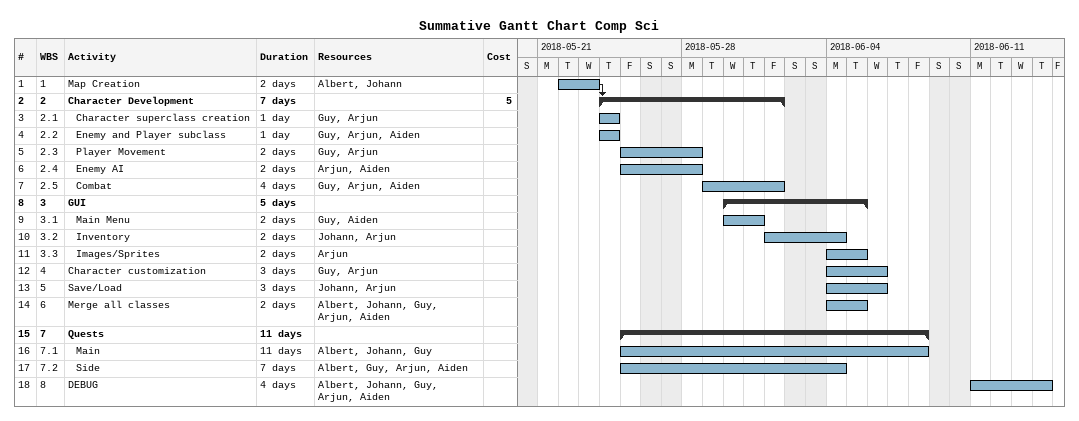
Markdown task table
Summative Gantt Chart Comp Sci

| ID | WBS | Task | Duration | Start | Finish | Predecessors | Resources | Cost |
|---|---|---|---|---|---|---|---|---|
| 1 | 1 | Map Creation | 2d | 2018-05-22 | 2018-05-23 |  | Albert, Johann |  |
| 2 | 2 | **Character Development** | 7d | 2018-05-24 | 2018-06-01 | 1 |  | 5 |
| 3 | 2.1 | Character superclass creation | 1d | 2018-05-24 | 2018-05-24 |  | Guy, Arjun |  |
| 4 | 2.2 | Enemy and Player subclass | 1d | 2018-05-24 | 2018-05-24 |  | Guy, Arjun, Aiden |  |
| 5 | 2.3 | Player Movement | 2d | 2018-05-25 | 2018-05-28 |  | Guy, Arjun |  |
| 6 | 2.4 | Enemy AI | 2d | 2018-05-25 | 2018-05-28 |  | Arjun, Aiden |  |
| 7 | 2.5 | Combat | 4d | 2018-05-29 | 2018-06-01 |  | Guy, Arjun, Aiden |  |
| 8 | 3 | **GUI** | 5d | 2018-05-30 | 2018-06-05 |  |  |  |
| 9 | 3.1 | Main Menu | 2d | 2018-05-30 | 2018-05-31 |  | Guy, Aiden |  |
| 10 | 3.2 | Inventory | 2d | 2018-06-01 | 2018-06-04 |  | Johann, Arjun |  |
| 11 | 3.3 | Images/Sprites | 2d | 2018-06-04 | 2018-06-05 |  | Arjun |  |
| 12 | 4 | Character customization | 3d | 2018-06-04 | 2018-06-06 |  | Guy, Arjun |  |
| 13 | 5 | Save/Load | 3d | 2018-06-04 | 2018-06-06 |  | Johann, Arjun |  |
| 14 | 6 | Merge all classes | 2d | 2018-06-04 | 2018-06-05 |  | Albert, Johann, Guy, Arjun, Aiden |  |
| 15 | 7 | **Quests** | 11d | 2018-05-25 | 2018-06-08 |  |  |  |
| 16 | 7.1 | Main | 11d | 2018-05-25 | 2018-06-08 |  | Albert, Johann, Guy |  |
| 17 | 7.2 | Side | 7d | 2018-05-25 | 2018-06-04 |  | Albert, Guy, Arjun, Aiden |  |
| 18 | 8 | DEBUG | 4d | 2018-06-11 | 2018-06-14 |  | Albert, Johann, Guy, Arjun, Aiden |  |
